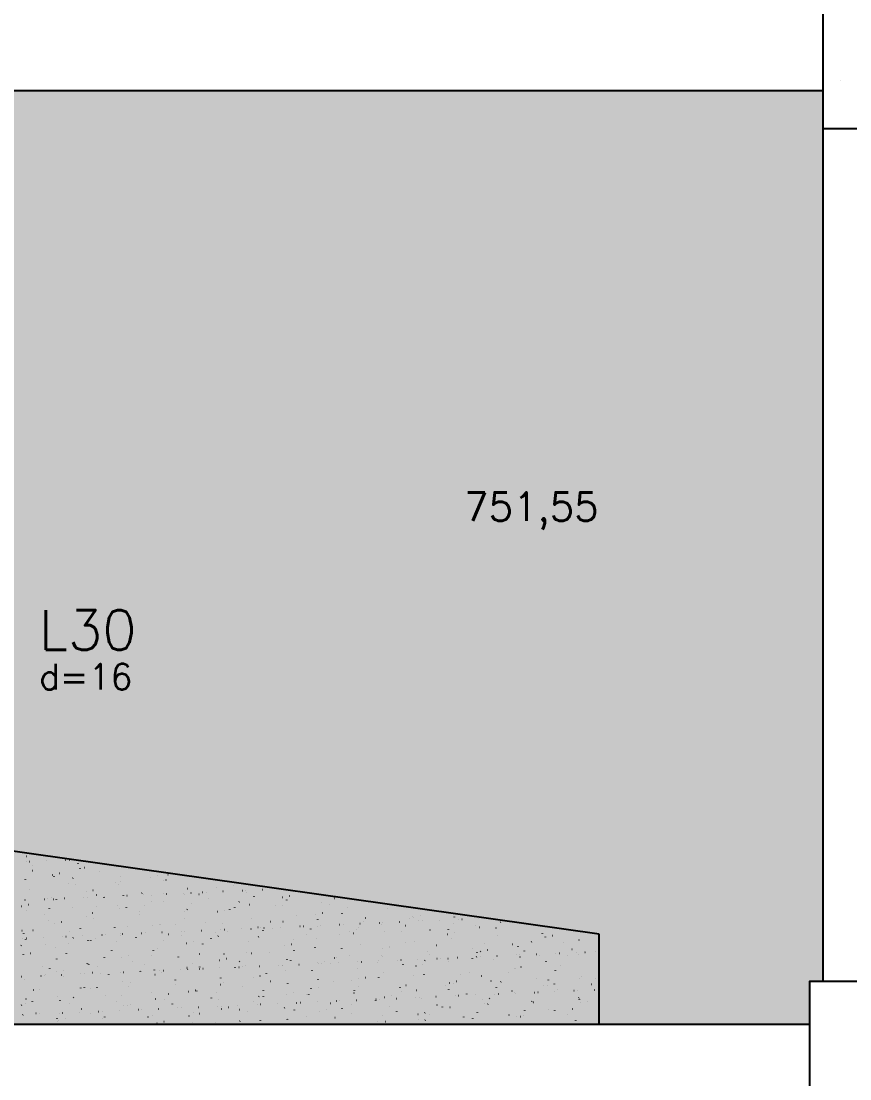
# Model space of a CAD drawing. Extents: x -40810 to 33675, y -2018 to 21213.
# Drawn here: x -3954 to -3519, y 9989 to 10546 of the extents above; entities that cross this region are included whole.
import ezdxf

# ---------------------------------------------------------------- set-up
doc = ezdxf.new("R2010")
doc.units = 0
doc.layers.get('0').update_dxf_attribs({"color": 1, "lineweight": 9})
for name, color, linetype in [('1', 5, 'Continuous'), ('10', 7, 'Continuous'), ('13', 7, 'Continuous'), ('130', 24, 'Continuous'), ('19', 5, 'Continuous'), ('20', 4, 'Continuous'), ('242', 3, 'Continuous'), ('3', 2, 'Continuous'), ('4', 2, 'Continuous')]:
    doc.layers.add(name, color=color, linetype=linetype)
doc.styles.get("Standard").update_dxf_attribs({"font": 'romans.shx', "width": 0.8})

# ---------------------------------------------------------------- blocks, each defined once
blk = doc.blocks.new('_H451C6E76CA-000')
for p, q in [((2924.088953, 1893.562077), (2924.162175, 1893.57831)), ((2924.009222, 1890.590595), (2924.084151, 1890.593866)), ((2925.882437, 1890.672381), (2925.957366, 1890.675652)), ((2927.635812, 1888.697413), (2927.645601, 1888.771772)), ((2934.724014, 1891.058413), (2934.798943, 1891.061684)), ((2944.839377, 1891.500059), (2944.914306, 1891.50333)), ((2946.712593, 1891.581845), (2946.787521, 1891.585117)), ((2951.474228, 1889.689362), (2951.484018, 1889.76372)), ((2952.437523, 1886.898736), (2952.48318, 1886.958237)), ((2954.832052, 1887.487101), (2954.905275, 1887.503334)), ((2927.470484, 1885.986746), (2927.516141, 1886.046248)), ((2937.990946, 1883.753517), (2938.064169, 1883.76975)), ((2938.722915, 1882.872927), (2938.732705, 1882.947285)), ((2941.652056, 1884.565166), (2941.725279, 1884.581399)), ((2948.69364, 1882.019612), (2948.739297, 1882.079114)), ((2962.737542, 1885.203326), (2962.747332, 1885.277684)), ((2973.660679, 1882.931602), (2973.706336, 1882.991103)), ((2989.602373, 1882.304937), (2989.675596, 1882.32117)), ((2993.263483, 1883.116586), (2993.336706, 1883.132819)), ((2998.627718, 1883.843591), (2998.673375, 1883.903092)), ((2923.726601, 1881.107623), (2923.772258, 1881.167125)), ((2925.971603, 1876.056491), (2925.981392, 1876.13085)), ((2946.296642, 1878.895784), (2946.342299, 1878.955285)), ((2949.986229, 1878.386891), (2949.996019, 1878.461249)), ((2971.263681, 1879.807773), (2971.309338, 1879.867274)), ((2972.395156, 1878.490189), (2972.468378, 1878.506422)), ((2973.898067, 1879.936527), (2973.907856, 1880.010885)), ((2996.23072, 1880.719762), (2996.276377, 1880.779264)), ((2997.736483, 1880.928475), (2997.746272, 1881.002834)), ((3008.999797, 1876.442439), (3009.009586, 1876.516798)), ((3024.006583, 1877.041609), (3024.079805, 1877.057842)), ((3032.911634, 1877.992076), (3032.921424, 1878.066434)), ((3048.41713, 1875.918226), (3048.492059, 1875.921498)), ((2923.436198, 1870.461441), (2923.511127, 1870.464713)), ((2933.551561, 1870.903087), (2933.62649, 1870.906359)), ((2935.424777, 1870.984874), (2935.499705, 1870.988145)), ((2937.234917, 1871.570455), (2937.244706, 1871.644814)), ((2938.346833, 1870.941858), (2938.420055, 1870.958091)), ((2940.041618, 1870.744078), (2940.087275, 1870.80358)), ((2944.266353, 1871.370905), (2944.341282, 1871.374177)), ((2954.381717, 1871.812552), (2954.456645, 1871.815823)), ((2955.55405, 1874.756606), (2955.627272, 1874.772839)), ((2956.254932, 1871.894338), (2956.329861, 1871.897609)), ((2959.21516, 1875.568254), (2959.288382, 1875.584487)), ((2961.146754, 1873.120092), (2961.156544, 1873.19445)), ((2965.008657, 1871.656067), (2965.054314, 1871.715569)), ((2965.096509, 1872.28037), (2965.171437, 1872.283641)), ((2975.211872, 1872.722016), (2975.286801, 1872.725287)), ((2977.085087, 1872.803802), (2977.160016, 1872.807074)), ((2984.98517, 1874.11204), (2984.99496, 1874.186399)), ((2985.926664, 1873.189834), (2986.001593, 1873.193105)), ((2989.975696, 1872.568056), (2990.021353, 1872.627558)), ((2996.042027, 1873.63148), (2996.116956, 1873.634752)), ((2997.915243, 1873.713266), (2997.990171, 1873.716538)), ((3006.75682, 1874.099298), (3006.831748, 1874.102569)), ((3007.165477, 1873.308026), (3007.238699, 1873.324259)), ((3010.826587, 1874.119675), (3010.899809, 1874.135908)), ((3014.942735, 1873.480046), (3014.988392, 1873.539547)), ((3016.872183, 1874.540944), (3016.947111, 1874.544216)), ((3018.745398, 1874.622731), (3018.820327, 1874.626002)), ((3020.160322, 1871.17564), (3020.170111, 1871.249999)), ((3027.586975, 1875.008762), (3027.661904, 1875.012034)), ((3037.702338, 1875.450409), (3037.777267, 1875.45368)), ((3039.575554, 1875.532195), (3039.650482, 1875.535466)), ((3039.909774, 1874.392035), (3039.955431, 1874.451536)), ((3043.998738, 1872.167589), (3044.008527, 1872.241947)), ((3058.776904, 1871.859446), (3058.850126, 1871.875679)), ((3061.13293, 1870.424901), (3061.178588, 1870.484402)), ((3062.438014, 1872.671095), (3062.511236, 1872.687328)), ((3068.013364, 1874.497988), (3068.023154, 1874.572346)), ((3086.09997, 1871.33689), (3086.145627, 1871.396391)), ((2921.505727, 1867.208274), (2921.578949, 1867.224507)), ((2924.483604, 1864.75402), (2924.493394, 1864.828378)), ((2925.166837, 1868.019923), (2925.240059, 1868.036156)), ((2936.297735, 1865.864955), (2936.343392, 1865.924457)), ((2948.395442, 1866.303656), (2948.405231, 1866.378015)), ((2961.264774, 1866.776944), (2961.310431, 1866.836446)), ((2972.233858, 1867.295605), (2972.243647, 1867.369963)), ((2973.117154, 1865.759695), (2973.190376, 1865.775928)), ((2976.778264, 1866.571343), (2976.851486, 1866.587576)), ((2983.834815, 1864.565105), (2983.880472, 1864.624606)), ((2986.231813, 1867.688933), (2986.27747, 1867.748435)), ((2989.95826, 1869.493278), (2990.031482, 1869.509511)), ((2996.248484, 1869.626004), (2996.258274, 1869.700362)), ((3008.801854, 1865.477094), (3008.847511, 1865.536595)), ((3011.198852, 1868.600923), (3011.24451, 1868.660424)), ((3028.389691, 1865.122763), (3028.462913, 1865.138996)), ((3031.247425, 1865.351154), (3031.257215, 1865.425512)), ((3033.768893, 1866.389083), (3033.81455, 1866.448584)), ((3036.165891, 1869.512912), (3036.211549, 1869.572413)), ((3041.569687, 1868.044698), (3041.642909, 1868.060931)), ((3055.262052, 1867.681553), (3055.271841, 1867.755911)), ((3058.735932, 1867.301072), (3058.781589, 1867.360574)), ((3079.173889, 1869.231189), (3079.183678, 1869.305547)), ((3083.702971, 1868.213061), (3083.748629, 1868.272563)), ((3093.181114, 1866.596118), (3093.254336, 1866.612351)), ((3114.275619, 1865.737101), (3114.285409, 1865.81146)), ((2933.900737, 1862.741126), (2933.946394, 1862.800628)), ((2935.644129, 1859.487221), (2935.653918, 1859.561579)), ((2942.729941, 1859.023012), (2942.803163, 1859.039245)), ((2955.909937, 1861.944946), (2955.983159, 1861.961179)), ((2958.867776, 1863.653115), (2958.913433, 1863.712617)), ((2959.482545, 1860.47917), (2959.492335, 1860.553528)), ((2983.497172, 1862.809569), (2983.506961, 1862.883927)), ((3007.409009, 1864.359205), (3007.418798, 1864.433563)), ((3007.521364, 1860.496367), (3007.594586, 1860.5126)), ((3024.728581, 1864.311115), (3024.801803, 1864.327348)), ((3042.510739, 1860.865117), (3042.520529, 1860.939476)), ((3052.480909, 1859.149366), (3052.526566, 1859.208868)), ((3059.132791, 1859.047787), (3059.206013, 1859.06402)), ((3066.422576, 1862.414754), (3066.432366, 1862.489112)), ((3076.340008, 1862.862535), (3076.41323, 1862.878768)), ((3077.447948, 1860.061356), (3077.493605, 1860.120857)), ((3080.001118, 1863.674184), (3080.07434, 1863.690417)), ((3090.260993, 1863.406702), (3090.270782, 1863.481061)), ((3101.524307, 1858.920666), (3101.534096, 1858.995025)), ((3102.414987, 1860.973345), (3102.460644, 1861.032846)), ((3120.449936, 1858.959112), (3120.524864, 1858.962383)), ((3125.436144, 1860.470302), (3125.445933, 1860.544661)), ((3127.382026, 1861.885334), (3127.427683, 1861.944835)), ((3127.951435, 1861.413955), (3128.024657, 1861.430188)), ((3130.565299, 1859.400758), (3130.640228, 1859.40403)), ((3131.612545, 1862.225604), (3131.685767, 1862.241837)), ((3132.438515, 1859.482545), (3132.513443, 1859.485816)), ((3141.280091, 1859.868576), (3141.35502, 1859.871848)), ((3149.27456, 1861.462251), (3149.284349, 1861.536609)), ((3151.395455, 1860.310223), (3151.470383, 1860.313494)), ((3153.26867, 1860.392009), (3153.343599, 1860.39528)), ((3162.110247, 1860.77804), (3162.185175, 1860.781312)), ((2921.861613, 1854.396615), (2921.934836, 1854.412848)), ((2927.645714, 1854.589421), (2927.691371, 1854.648922)), ((2939.068831, 1858.211363), (2939.142053, 1858.227596)), ((2946.731233, 1853.662734), (2946.741022, 1853.737093)), ((2952.612753, 1855.50141), (2952.65841, 1855.560911)), ((2970.745859, 1855.993133), (2970.755649, 1856.067492)), ((2977.579792, 1856.413399), (2977.625449, 1856.472901)), ((2990.680257, 1856.762783), (2990.75348, 1856.779016)), ((2994.341367, 1857.574432), (2994.41459, 1857.590665)), ((2994.657696, 1857.54277), (2994.667486, 1857.617128)), ((2995.469003, 1853.502327), (2995.543932, 1853.505598)), ((3002.546831, 1857.325388), (3002.592488, 1857.38489)), ((3005.584367, 1853.943973), (3005.659295, 1853.947244)), ((3007.457582, 1854.025759), (3007.532511, 1854.029031)), ((3016.299159, 1854.411791), (3016.374087, 1854.415062)), ((3018.496113, 1858.534718), (3018.505902, 1858.609077)), ((3023.769987, 1853.358254), (3023.815644, 1853.417756)), ((3026.414522, 1854.853437), (3026.489451, 1854.856709)), ((3027.51387, 1858.237377), (3027.559527, 1858.296879)), ((3028.287737, 1854.935224), (3028.362666, 1854.938495)), ((3029.759427, 1854.048682), (3029.769216, 1854.123041)), ((3037.129314, 1855.321255), (3037.204243, 1855.324527)), ((3042.291684, 1855.314203), (3042.364907, 1855.330436)), ((3045.952794, 1856.125852), (3046.026017, 1856.142085)), ((3047.244677, 1855.762901), (3047.319606, 1855.766173)), ((3048.737026, 1854.270243), (3048.782683, 1854.329745)), ((3049.117893, 1855.844688), (3049.192821, 1855.847959)), ((3053.671264, 1855.598318), (3053.681053, 1855.672677)), ((3057.95947, 1856.230719), (3058.034398, 1856.233991)), ((3068.074833, 1856.672366), (3068.149761, 1856.675637)), ((3069.948048, 1856.754152), (3070.022977, 1856.757423)), ((3073.704065, 1855.182233), (3073.749722, 1855.241734)), ((3077.50968, 1856.590267), (3077.519469, 1856.664625)), ((3078.789625, 1857.140184), (3078.864554, 1857.143455)), ((3088.904988, 1857.58183), (3088.979917, 1857.585101)), ((3090.778204, 1857.663616), (3090.853132, 1857.666888)), ((3093.903111, 1853.865624), (3093.976334, 1853.881857)), ((3097.564221, 1854.677272), (3097.637444, 1854.693505)), ((3098.671104, 1856.094222), (3098.716761, 1856.153723)), ((3099.61978, 1858.049648), (3099.694709, 1858.052919)), ((3109.735144, 1858.491294), (3109.810072, 1858.494566)), ((3110.744217, 1857.599207), (3110.81744, 1857.61544)), ((3111.608359, 1858.57308), (3111.683288, 1858.576352)), ((3112.684831, 1853.653867), (3112.694621, 1853.728226)), ((3121.241145, 1853.882382), (3121.286802, 1853.941884)), ((3123.638143, 1857.006211), (3123.6838, 1857.065712)), ((3136.523247, 1854.645816), (3136.533037, 1854.720174)), ((3146.208184, 1854.794371), (3146.253841, 1854.853873)), ((3148.605182, 1857.9182), (3148.650839, 1857.977702)), ((3160.537874, 1856.976215), (3160.547663, 1857.050573)), ((3162.355644, 1856.150627), (3162.428867, 1856.16686)), ((3171.175223, 1855.70636), (3171.22088, 1855.765862)), ((3173.572221, 1858.830189), (3173.617878, 1858.889691)), ((2922.263745, 1850.306116), (2922.338674, 1850.309387)), ((2922.892816, 1852.670786), (2922.902606, 1852.745144)), ((2923.901831, 1849.710298), (2923.947488, 1849.769799)), ((2924.13696, 1850.387902), (2924.211889, 1850.391174)), ((2932.978537, 1850.773934), (2933.053466, 1850.777205)), ((2943.0939, 1851.21558), (2943.168829, 1851.218852)), ((2944.967116, 1851.297367), (2945.042044, 1851.300638)), ((2948.86887, 1850.622287), (2948.914527, 1850.681788)), ((2953.808693, 1851.683398), (2953.883621, 1851.68667)), ((2956.631934, 1849.214452), (2956.705156, 1849.230685)), ((2957.994547, 1849.176698), (2958.004336, 1849.251057)), ((2960.293044, 1850.0261), (2960.366266, 1850.042333)), ((2963.924056, 1852.125044), (2963.998984, 1852.128316)), ((2965.797271, 1852.206831), (2965.8722, 1852.210102)), ((2971.438911, 1848.410447), (2971.484568, 1848.469949)), ((2973.47304, 1852.948035), (2973.546263, 1852.964268)), ((2973.835909, 1851.534276), (2973.881566, 1851.593778)), ((2974.638848, 1852.592862), (2974.713777, 1852.596134)), ((2981.906384, 1850.726335), (2981.916173, 1850.800693)), ((2984.754211, 1853.034509), (2984.82914, 1853.03778)), ((2986.627427, 1853.116295), (2986.702355, 1853.119567)), ((2996.40595, 1849.322436), (2996.451607, 1849.381938)), ((2998.802948, 1852.446265), (2998.848605, 1852.505767)), ((3005.7448, 1851.718283), (3005.754589, 1851.792641)), ((3011.904471, 1848.57752), (3011.977693, 1848.593753)), ((3021.372989, 1850.234426), (3021.418646, 1850.293927)), ((3025.084467, 1851.499455), (3025.157689, 1851.515688)), ((3040.919951, 1848.781883), (3040.929741, 1848.856242)), ((3046.340028, 1851.146415), (3046.385685, 1851.205916)), ((3064.758367, 1849.773832), (3064.768157, 1849.84819)), ((3071.307067, 1852.058404), (3071.352724, 1852.117905)), ((3076.695894, 1850.050875), (3076.769116, 1850.067108)), ((3088.772994, 1852.104231), (3088.782783, 1852.178589)), ((3096.274106, 1852.970393), (3096.319763, 1853.029894)), ((3123.771935, 1847.82938), (3123.781724, 1847.903739)), ((3128.307321, 1848.602296), (3128.380543, 1848.618529)), ((3145.514538, 1852.417044), (3145.587761, 1852.433277)), ((3147.786561, 1850.15978), (3147.796351, 1850.234138)), ((3149.175648, 1853.228692), (3149.248871, 1853.244925)), ((3171.698399, 1851.709416), (3171.708188, 1851.783774)), ((3189.887238, 1848.466644), (3189.932895, 1848.526145)), ((3195.536815, 1852.701364), (3195.546604, 1852.775723)), ((3197.125965, 1850.968464), (3197.199187, 1850.984697)), ((3200.787075, 1851.780113), (3200.860297, 1851.796346)), ((3206.800129, 1848.215328), (3206.809918, 1848.289687)), ((3214.854277, 1849.378633), (3214.899934, 1849.438135)), ((2921.504833, 1846.586469), (2921.55049, 1846.64597)), ((2926.244721, 1842.477769), (2926.317943, 1842.494002)), ((2933.97992, 1846.846299), (2933.989709, 1846.920657)), ((2939.424717, 1845.399704), (2939.497939, 1845.415936)), ((2945.243234, 1842.360263), (2945.253023, 1842.434621)), ((2946.471872, 1847.498458), (2946.517529, 1847.55796)), ((2969.155071, 1843.909899), (2969.164861, 1843.984258)), ((2991.036144, 1843.951124), (2991.109366, 1843.967357)), ((2992.993487, 1844.901848), (2993.003277, 1844.976206)), ((3008.243361, 1847.765872), (3008.316583, 1847.782105)), ((3017.008114, 1847.232247), (3017.017903, 1847.306605)), ((3040.085004, 1842.994709), (3040.130661, 1843.054211)), ((3042.647571, 1842.502544), (3042.720793, 1842.518777)), ((3052.007055, 1842.957397), (3052.016844, 1843.031755)), ((3059.854788, 1846.317292), (3059.92801, 1846.333525)), ((3063.515898, 1847.128941), (3063.58912, 1847.145174)), ((3065.052043, 1843.906698), (3065.0977, 1843.9662)), ((3076.021681, 1845.287796), (3076.031471, 1845.362154)), ((3090.019082, 1844.818687), (3090.064739, 1844.878189)), ((3099.933519, 1846.837432), (3099.943308, 1846.91179)), ((3111.466215, 1844.868712), (3111.539437, 1844.884945)), ((3114.986121, 1845.730677), (3115.031778, 1845.790178)), ((3115.127325, 1845.680361), (3115.200547, 1845.696594)), ((3135.035249, 1843.343344), (3135.045038, 1843.417703)), ((3139.95316, 1846.642666), (3139.998817, 1846.702167)), ((3158.947086, 1844.892981), (3158.956876, 1844.967339)), ((3161.176316, 1842.675532), (3161.221974, 1842.735033)), ((3163.077642, 1843.420133), (3163.150864, 1843.436365)), ((3164.920199, 1847.554655), (3164.965856, 1847.614156)), ((3166.738752, 1844.231781), (3166.811974, 1844.248014)), ((3179.918748, 1847.153716), (3179.99197, 1847.169949)), ((3182.785502, 1845.884929), (3182.795292, 1845.959288)), ((3186.143356, 1843.587521), (3186.189013, 1843.647022)), ((3202.598105, 1842.441644), (3202.673033, 1842.444915)), ((3204.47132, 1842.52343), (3204.546249, 1842.526702)), ((3211.110395, 1844.49951), (3211.156052, 1844.559012)), ((3213.312897, 1842.909462), (3213.387825, 1842.912733)), ((3217.960653, 1842.948529), (3217.970443, 1843.022888)), ((3218.350179, 1842.783201), (3218.423401, 1842.799434)), ((3223.42826, 1843.351108), (3223.503189, 1843.35438)), ((3225.301475, 1843.432894), (3225.376404, 1843.436166)), ((2922.583611, 1841.66612), (2922.656833, 1841.682353)), ((2940.216848, 1839.346753), (2940.262505, 1839.406254)), ((2956.403759, 1837.093464), (2956.413548, 1837.167822)), ((2965.183887, 1840.258742), (2965.229544, 1840.318243)), ((2974.195038, 1840.21754), (2974.26826, 1840.233773)), ((2977.856148, 1841.029189), (2977.92937, 1841.045422)), ((2980.242175, 1838.085413), (2980.251964, 1838.159771)), ((2990.150926, 1841.170731), (2990.196583, 1841.230232)), ((3004.256801, 1840.415812), (3004.266591, 1840.49017)), ((3011.374082, 1837.203597), (3011.419739, 1837.263098)), ((3015.117965, 1842.08272), (3015.163622, 1842.142221)), ((3025.806465, 1838.768961), (3025.879687, 1838.785194)), ((3028.168639, 1841.965448), (3028.178428, 1842.039806)), ((3029.467575, 1839.580609), (3029.540797, 1839.596842)), ((3036.341121, 1838.115586), (3036.386778, 1838.175088)), ((3061.30816, 1839.027575), (3061.353817, 1839.087077)), ((3063.270369, 1838.47136), (3063.280158, 1838.545719)), ((3077.417892, 1837.320381), (3077.491114, 1837.336614)), ((3077.617172, 1836.984858), (3077.692101, 1836.98813)), ((3079.490387, 1837.066645), (3079.565316, 1837.069916)), ((3081.079002, 1838.132029), (3081.152224, 1838.148262)), ((3083.878201, 1836.815736), (3083.923858, 1836.875237)), ((3086.275199, 1839.939564), (3086.320856, 1839.999066)), ((3087.182206, 1840.020997), (3087.191996, 1840.095355)), ((3088.331964, 1837.452676), (3088.406893, 1837.455948)), ((3094.258998, 1841.053964), (3094.33222, 1841.070197)), ((3098.447327, 1837.894323), (3098.522256, 1837.897594)), ((3100.320543, 1837.976109), (3100.395471, 1837.97938)), ((3108.84524, 1837.727725), (3108.890897, 1837.787226)), ((3109.16212, 1838.362141), (3109.237048, 1838.365412)), ((3111.020622, 1841.012945), (3111.030412, 1841.087304)), ((3111.242238, 1840.851554), (3111.287896, 1840.911055)), ((3119.277483, 1838.803787), (3119.352412, 1838.807058)), ((3121.150698, 1838.885573), (3121.225627, 1838.888845)), ((3129.992275, 1839.271605), (3130.067204, 1839.274876)), ((3132.690429, 1836.68345), (3132.763651, 1836.699682)), ((3133.812279, 1838.639714), (3133.857936, 1838.699215)), ((3136.209277, 1841.763543), (3136.254935, 1841.823044)), ((3140.107638, 1839.713251), (3140.182567, 1839.716523)), ((3141.980854, 1839.795037), (3142.055782, 1839.798309)), ((3145.870425, 1839.605384), (3145.943647, 1839.621617)), ((3146.195773, 1838.076545), (3146.205563, 1838.150904)), ((3150.82243, 1840.181069), (3150.897359, 1840.184341)), ((3158.779318, 1839.551703), (3158.824975, 1839.611205)), ((3160.937794, 1840.622715), (3161.012722, 1840.625987)), ((3162.811009, 1840.704502), (3162.885938, 1840.707773)), ((3170.03419, 1839.068494), (3170.043979, 1839.142852)), ((3171.652586, 1841.090533), (3171.727515, 1841.093805)), ((3181.767949, 1841.53218), (3181.842878, 1841.535451)), ((3183.641165, 1841.613966), (3183.716093, 1841.617237)), ((3183.746357, 1840.463692), (3183.792015, 1840.523194)), ((3192.482741, 1841.999998), (3192.55767, 1842.003269)), ((3194.048816, 1841.398893), (3194.058606, 1841.473251)), ((3197.481852, 1838.156805), (3197.555074, 1838.173037)), ((3208.713396, 1841.375681), (3208.759054, 1841.435183)), ((3214.689069, 1841.971553), (3214.762291, 1841.987786)), ((2932.491921, 1835.543828), (2932.501711, 1835.618186)), ((2934.075967, 1831.343801), (2934.121624, 1831.403302)), ((2936.472965, 1834.467629), (2936.518622, 1834.527131)), ((2940.146715, 1832.669209), (2940.219937, 1832.685442)), ((2943.807825, 1833.480857), (2943.881047, 1833.49709)), ((2952.63624, 1831.528073), (2952.711168, 1831.531345)), ((2954.509455, 1831.609859), (2954.584384, 1831.613131)), ((2956.987821, 1836.402792), (2957.061043, 1836.419025)), ((2959.043006, 1832.25579), (2959.088663, 1832.315291)), ((2961.440004, 1835.379619), (2961.485661, 1835.43912)), ((2963.351032, 1831.995891), (2963.42596, 1831.999162)), ((2967.490862, 1831.268977), (2967.500652, 1831.343336)), ((2973.466395, 1832.437537), (2973.541324, 1832.440809)), ((2975.33961, 1832.519324), (2975.414539, 1832.522595)), ((2984.010045, 1833.167779), (2984.055702, 1833.22728)), ((2984.181187, 1832.905355), (2984.256116, 1832.908627)), ((2986.407043, 1836.291608), (2986.4527, 1836.351109)), ((2991.505489, 1833.599376), (2991.515278, 1833.673735)), ((2991.758142, 1831.220629), (2991.831364, 1831.236862)), ((2994.29655, 1833.347002), (2994.371479, 1833.350273)), ((2995.419252, 1832.032278), (2995.492474, 1832.048511)), ((2996.169766, 1833.428788), (2996.244694, 1833.432059)), ((3005.011343, 1833.814819), (3005.086271, 1833.818091)), ((3008.599248, 1834.954212), (3008.67247, 1834.970445)), ((3008.977084, 1834.079768), (3009.022741, 1834.13927)), ((3015.126706, 1834.256466), (3015.201634, 1834.259737)), ((3015.417326, 1835.149013), (3015.427115, 1835.223371)), ((3016.999921, 1834.338252), (3017.07485, 1834.341524)), ((3025.841498, 1834.724284), (3025.916427, 1834.727555)), ((3033.944123, 1834.991757), (3033.98978, 1835.051259)), ((3035.956861, 1835.16593), (3036.03179, 1835.169201)), ((3037.830077, 1835.247716), (3037.905005, 1835.250988)), ((3039.255742, 1836.140961), (3039.265532, 1836.21532)), ((3046.671653, 1835.633748), (3046.746582, 1835.637019)), ((3050.519056, 1831.654925), (3050.528846, 1831.729283)), ((3056.787017, 1836.075394), (3056.861945, 1836.078666)), ((3058.660232, 1836.157181), (3058.735161, 1836.160452)), ((3058.911162, 1835.903746), (3058.956819, 1835.963248)), ((3060.210675, 1833.505633), (3060.283897, 1833.521866)), ((3067.501809, 1836.543212), (3067.576737, 1836.546484)), ((3074.430893, 1833.204561), (3074.440683, 1833.27892)), ((3098.26931, 1834.19651), (3098.279099, 1834.270868)), ((3111.822102, 1832.057053), (3111.895324, 1832.073286)), ((3122.283936, 1836.526909), (3122.293726, 1836.601267)), ((3129.029319, 1835.871801), (3129.102541, 1835.888034)), ((3133.444461, 1831.26011), (3133.45425, 1831.334468)), ((3152.524295, 1831.399997), (3152.569952, 1831.459499)), ((3157.282877, 1832.252059), (3157.292667, 1832.326417)), ((3177.491334, 1832.311987), (3177.536991, 1832.371488)), ((3180.640746, 1834.423221), (3180.713968, 1834.439454)), ((3181.297504, 1834.582458), (3181.307293, 1834.656816)), ((3184.301856, 1835.23487), (3184.375078, 1835.251103)), ((3202.458373, 1833.223976), (3202.50403, 1833.283477)), ((3205.209341, 1836.132094), (3205.21913, 1836.206452)), ((2921.690721, 1830.176963), (2921.765649, 1830.180234)), ((2922.939498, 1828.854461), (2923.01272, 1828.870694)), ((2931.806084, 1830.618609), (2931.881013, 1830.62188)), ((2933.6793, 1830.700395), (2933.754228, 1830.703667)), ((2942.520876, 1831.086427), (2942.595805, 1831.089698)), ((2943.652446, 1830.277029), (2943.662235, 1830.351387)), ((2974.550924, 1827.405881), (2974.624147, 1827.422114)), ((2978.754176, 1826.782941), (2978.763966, 1826.857299)), ((3002.666013, 1828.332577), (3002.675803, 1828.406936)), ((3002.72206, 1825.928063), (3002.767718, 1825.987564)), ((3026.162351, 1825.957301), (3026.235574, 1825.973534)), ((3026.50443, 1829.324526), (3026.514219, 1829.398884)), ((3027.689099, 1826.840052), (3027.734757, 1826.899553)), ((3043.369569, 1829.772049), (3043.442791, 1829.788282)), ((3047.030679, 1830.583698), (3047.103901, 1830.599931)), ((3052.656139, 1827.752041), (3052.701796, 1827.811542)), ((3061.679581, 1826.388126), (3061.68937, 1826.462484)), ((3077.623178, 1828.66403), (3077.668835, 1828.723532)), ((3085.517997, 1827.380075), (3085.527787, 1827.454433)), ((3094.980996, 1828.323469), (3095.054218, 1828.339702)), ((3098.642106, 1829.135118), (3098.715328, 1829.151351)), ((3102.590217, 1829.576019), (3102.635874, 1829.635521)), ((3109.532624, 1829.710474), (3109.542413, 1829.784832)), ((3123.813373, 1825.608885), (3123.85903, 1825.668387)), ((3127.557256, 1830.488008), (3127.602913, 1830.54751)), ((3146.592422, 1826.87489), (3146.665645, 1826.891123)), ((3148.780412, 1826.520874), (3148.826069, 1826.580376)), ((3150.253532, 1827.686538), (3150.326755, 1827.702771)), ((3163.433529, 1830.608473), (3163.506751, 1830.624706)), ((3168.546191, 1827.766023), (3168.555981, 1827.840381)), ((3173.747451, 1827.432864), (3173.793108, 1827.492365)), ((3192.458028, 1829.315659), (3192.467818, 1829.390017)), ((3198.71449, 1828.344853), (3198.760147, 1828.404354)), ((3201.864959, 1826.237958), (3201.938182, 1826.254191)), ((3215.044956, 1829.159893), (3215.118178, 1829.176126)), ((3216.296445, 1830.307607), (3216.306234, 1830.381966)), ((3221.284531, 1826.133013), (3221.330188, 1826.192515)), ((3223.681529, 1829.256842), (3223.727186, 1829.316343)), ((2927.820943, 1823.192095), (2927.8666, 1823.251597)), ((2930.901133, 1823.460593), (2930.910923, 1823.534952)), ((2952.787982, 1824.104084), (2952.833639, 1824.163586)), ((2954.73955, 1824.452542), (2954.749339, 1824.5269)), ((2957.709818, 1823.672297), (2957.783041, 1823.68853)), ((2961.370928, 1824.483946), (2961.444151, 1824.500179)), ((2966.002864, 1819.966506), (2966.012653, 1820.040864)), ((2974.011139, 1820.13695), (2974.056796, 1820.196452)), ((2977.755021, 1825.016073), (2977.800679, 1825.075575)), ((2989.914701, 1821.516142), (2989.92449, 1821.590501)), ((2998.978178, 1821.04894), (2999.023835, 1821.108441)), ((3009.321245, 1822.223718), (3009.394468, 1822.239951)), ((3012.982355, 1823.035366), (3013.055578, 1823.051599)), ((3013.753117, 1822.508091), (3013.762907, 1822.582449)), ((3023.945217, 1821.960929), (3023.990874, 1822.02043)), ((3037.767744, 1824.83849), (3037.777533, 1824.912848)), ((3048.912256, 1822.872918), (3048.957913, 1822.932419)), ((3060.932672, 1820.775138), (3061.005894, 1820.791371)), ((3064.593782, 1821.586786), (3064.667004, 1821.603019)), ((3071.482297, 1820.661078), (3071.527954, 1820.72058)), ((3072.766684, 1820.563639), (3072.776474, 1820.637998)), ((3073.879295, 1823.784907), (3073.924952, 1823.844408)), ((3077.773778, 1824.508721), (3077.847001, 1824.524954)), ((3096.449336, 1821.573067), (3096.494993, 1821.632569)), ((3096.781311, 1822.894039), (3096.791101, 1822.968397)), ((3098.846334, 1824.696896), (3098.891991, 1824.756398)), ((3116.205209, 1820.138207), (3116.278431, 1820.15444)), ((3120.693148, 1824.443675), (3120.702938, 1824.518033)), ((3121.416375, 1822.485056), (3121.462032, 1822.544558)), ((3129.385205, 1823.060141), (3129.458428, 1823.076374)), ((3144.531565, 1825.435623), (3144.541354, 1825.509982)), ((3146.383414, 1823.397046), (3146.429071, 1823.456547)), ((3149.649977, 1820.025744), (3149.724906, 1820.029015)), ((3151.523193, 1820.10753), (3151.598122, 1820.110802)), ((3155.794879, 1820.949587), (3155.804668, 1821.023946)), ((3160.36477, 1820.493562), (3160.439698, 1820.496833)), ((3170.480133, 1820.935208), (3170.555062, 1820.93848)), ((3171.350453, 1824.309035), (3171.39611, 1824.368536)), ((3172.353348, 1821.016995), (3172.428277, 1821.020266)), ((3179.706716, 1822.499224), (3179.716505, 1822.573582)), ((3180.996632, 1821.611562), (3181.069854, 1821.627795)), ((3181.194925, 1821.403026), (3181.269854, 1821.406298)), ((3191.310288, 1821.844672), (3191.385217, 1821.847944)), ((3193.183504, 1821.926459), (3193.258432, 1821.92973)), ((3196.317492, 1825.221024), (3196.363149, 1825.280525)), ((3198.203849, 1825.42631), (3198.277072, 1825.442543)), ((3202.025081, 1822.31249), (3202.100009, 1822.315762)), ((3203.545132, 1823.491172), (3203.554921, 1823.56553)), ((3212.140444, 1822.754137), (3212.215372, 1822.757408)), ((3214.013659, 1822.835923), (3214.088588, 1822.839194)), ((3222.855236, 1823.221955), (3222.930165, 1823.225226)), ((2921.680062, 1815.189143), (2921.72572, 1815.248645)), ((2923.661495, 1816.123966), (2923.734717, 1816.140199)), ((2924.077061, 1818.312972), (2924.122718, 1818.372474)), ((2927.322605, 1816.935615), (2927.395827, 1816.951847)), ((2940.502601, 1819.857549), (2940.575823, 1819.873782)), ((2941.988237, 1817.636107), (2941.998027, 1817.710465)), ((2946.647101, 1816.101132), (2946.692759, 1816.160634)), ((2949.0441, 1819.224961), (2949.089757, 1819.284463)), ((2971.614141, 1817.013122), (2971.659798, 1817.072623)), ((2975.272922, 1814.675386), (2975.346144, 1814.691619)), ((2977.163388, 1814.699707), (2977.173178, 1814.774065)), ((2978.934032, 1815.487035), (2979.007254, 1815.503268)), ((2992.114028, 1818.408969), (2992.18725, 1818.425202)), ((2996.58118, 1817.925111), (2996.626837, 1817.984612)), ((3001.001804, 1815.691655), (3001.011594, 1815.766014)), ((3021.548219, 1818.8371), (3021.593876, 1818.896601)), ((3024.669045, 1814.568959), (3024.743974, 1814.57223)), ((3025.016431, 1818.022055), (3025.026221, 1818.096413)), ((3026.54226, 1814.650745), (3026.617189, 1814.654016)), ((3035.383837, 1815.036777), (3035.458766, 1815.040048)), ((3043.725455, 1816.96039), (3043.798677, 1816.976623)), ((3045.4992, 1815.478423), (3045.574129, 1815.481694)), ((3046.515258, 1819.749089), (3046.560915, 1819.808591)), ((3047.372416, 1815.560209), (3047.447344, 1815.563481)), ((3048.928268, 1819.571691), (3048.938058, 1819.646049)), ((3056.213993, 1815.946241), (3056.288921, 1815.949512)), ((3066.329356, 1816.387887), (3066.404284, 1816.391159)), ((3068.202571, 1816.469673), (3068.2775, 1816.472945)), ((3077.044148, 1816.855705), (3077.119077, 1816.858976)), ((3084.029998, 1816.077603), (3084.039788, 1816.151962)), ((3087.159511, 1817.297351), (3087.23444, 1817.300623)), ((3089.032727, 1817.379138), (3089.107655, 1817.382409)), ((3095.336882, 1815.51181), (3095.410104, 1815.528043)), ((3097.874303, 1817.765169), (3097.949232, 1817.768441)), ((3107.941836, 1817.62724), (3107.951625, 1817.701598)), ((3107.989667, 1818.206816), (3108.064595, 1818.210087)), ((3109.862882, 1818.288602), (3109.937811, 1818.291873)), ((3112.544099, 1819.326558), (3112.617321, 1819.342791)), ((3118.704459, 1818.674633), (3118.779387, 1818.677905)), ((3128.819822, 1819.11628), (3128.894751, 1819.119551)), ((3130.693037, 1819.198066), (3130.767966, 1819.201338)), ((3131.780252, 1818.619188), (3131.790041, 1818.693546)), ((3139.534614, 1819.584098), (3139.609543, 1819.587369)), ((3140.12839, 1815.24534), (3140.174047, 1815.304842)), ((3164.155526, 1817.877978), (3164.228748, 1817.894211)), ((3165.095429, 1816.157329), (3165.141086, 1816.216831)), ((3166.955403, 1815.682788), (3166.965193, 1815.757147)), ((3167.816636, 1818.689627), (3167.889858, 1818.70586)), ((3190.062468, 1817.069318), (3190.108125, 1817.12882)), ((3190.793819, 1816.674737), (3190.803609, 1816.749095)), ((3214.808446, 1819.005136), (3214.818235, 1819.079494)), ((3215.029507, 1817.981308), (3215.075164, 1818.040809)), ((3215.766953, 1816.429398), (3215.840175, 1816.445631)), ((3219.428063, 1817.241047), (3219.501285, 1817.25728)), ((2922.391483, 1810.103424), (2922.466412, 1810.106695)), ((2929.236924, 1810.819671), (2929.246714, 1810.89403)), ((2931.23306, 1810.489455), (2931.307989, 1810.492727)), ((2941.348423, 1810.931102), (2941.423352, 1810.934373)), ((2943.221639, 1811.012888), (2943.296567, 1811.01616)), ((2952.063215, 1811.39892), (2952.138144, 1811.402191)), ((2953.251551, 1813.150071), (2953.261341, 1813.224429)), ((2958.065705, 1810.860638), (2958.138927, 1810.876871)), ((2962.178579, 1811.840566), (2962.253507, 1811.843837)), ((2964.051794, 1811.922352), (2964.126723, 1811.925624)), ((2965.359117, 1808.861416), (2965.404774, 1808.920918)), ((2972.893371, 1812.308384), (2972.9683, 1812.311655)), ((2983.008734, 1812.75003), (2983.083663, 1812.753302)), ((2984.88195, 1812.831817), (2984.956878, 1812.835088)), ((2988.250492, 1808.87522), (2988.260281, 1808.949579)), ((2990.326156, 1809.773405), (2990.371813, 1809.832907)), ((2993.723526, 1813.217848), (2993.798455, 1813.22112)), ((3003.83889, 1813.659494), (3003.913818, 1813.662766)), ((3005.712105, 1813.741281), (3005.787034, 1813.744552)), ((3009.677132, 1809.412058), (3009.750354, 1809.428291)), ((3012.265118, 1811.205619), (3012.274908, 1811.279978)), ((3014.553682, 1814.127312), (3014.62861, 1814.130584)), ((3015.293195, 1810.685394), (3015.338852, 1810.744896)), ((3026.884349, 1813.226806), (3026.957571, 1813.243039)), ((3030.545459, 1814.038455), (3030.618681, 1814.054688)), ((3036.176956, 1812.755256), (3036.186745, 1812.829614)), ((3040.260234, 1811.597383), (3040.305891, 1811.656885)), ((3060.015372, 1813.747204), (3060.025161, 1813.821562)), ((3065.227273, 1812.509373), (3065.27293, 1812.568874)), ((3071.278686, 1809.261168), (3071.288475, 1809.335526)), ((3078.495776, 1811.778227), (3078.568998, 1811.79446)), ((3082.156886, 1812.589875), (3082.230108, 1812.606108)), ((3090.194312, 1813.421362), (3090.239969, 1813.480863)), ((3095.190523, 1810.810804), (3095.200313, 1810.885163)), ((3111.417468, 1809.454228), (3111.463125, 1809.513729)), ((3115.161351, 1814.333351), (3115.207008, 1814.392852)), ((3119.028939, 1811.802753), (3119.038729, 1811.877111)), ((3130.107203, 1810.329647), (3130.180425, 1810.34588)), ((3133.768313, 1811.141295), (3133.841535, 1811.157528)), ((3136.384507, 1810.366217), (3136.430164, 1810.425719)), ((3143.043566, 1814.133152), (3143.053355, 1814.20751)), ((3146.948309, 1814.06323), (3147.021531, 1814.079463)), ((3154.204091, 1808.866353), (3154.21388, 1808.940711)), ((3161.351546, 1811.278206), (3161.397203, 1811.337708)), ((3178.042507, 1809.858302), (3178.052296, 1809.93266)), ((3181.71863, 1808.881067), (3181.791852, 1808.8973)), ((3183.921587, 1809.066367), (3183.967244, 1809.125868)), ((3185.37974, 1809.692716), (3185.452962, 1809.708948)), ((3186.318585, 1812.190195), (3186.364242, 1812.249697)), ((3198.559736, 1812.61465), (3198.632958, 1812.630883)), ((3202.057133, 1812.188701), (3202.066923, 1812.263059)), ((3208.888626, 1809.978356), (3208.934283, 1810.037857)), ((3211.285624, 1813.102184), (3211.331282, 1813.161686)), ((2928.47075, 1805.000001), (2928.47075, 1805.000001)), ((2931.630081, 1805.000001), (2931.630081, 1805.000001)), ((2931.630081, 1805.000001), (2931.630081, 1805.000001)), ((2931.630081, 1805.000001), (2931.630081, 1805.000001)), ((2938.128904, 1805.000001), (2938.128904, 1805.000001)), ((2940.324662, 1805.000001), (2940.324662, 1805.000001)), ((2940.324662, 1805.000001), (2940.324662, 1805.000001)), ((2940.324662, 1805.000001), (2940.324662, 1805.000001)), ((2940.392078, 1807.949427), (2940.437735, 1808.008928)), ((2940.500238, 1806.333635), (2940.510028, 1806.407994)), ((2941.224599, 1807.127055), (2941.297821, 1807.143288)), ((2944.885709, 1807.938703), (2944.958931, 1807.954936)), ((2952.178574, 1805.000001), (2952.178574, 1805.000001)), ((2952.178574, 1805.000001), (2952.178574, 1805.000001)), ((2952.178574, 1805.000001), (2952.178574, 1805.000001)), ((2962.396149, 1805.000001), (2962.396149, 1805.000001)), ((2964.032486, 1805.000001), (2964.032486, 1805.000001)), ((2964.032486, 1805.000001), (2964.032486, 1805.000001)), ((2964.412076, 1807.883272), (2964.421865, 1807.95763)), ((2975.886398, 1805.000001), (2975.886398, 1805.000001)), ((2975.886398, 1805.000001), (2975.886398, 1805.000001)), ((2986.663394, 1805.000001), (2986.663394, 1805.000001)), ((2987.74031, 1805.000001), (2987.74031, 1805.000001)), ((2989.775629, 1805.000001), (2989.775629, 1805.000001)), ((2989.775629, 1805.000001), (2989.775629, 1805.000001)), ((2989.775629, 1805.000001), (2989.775629, 1805.000001)), ((2992.836026, 1805.678475), (2992.909248, 1805.694708)), ((2996.497136, 1806.490123), (2996.570358, 1806.506356)), ((2999.594221, 1805.000001), (2999.594221, 1805.000001)), ((3010.930639, 1805.000001), (3010.930639, 1805.000001)), ((3010.930639, 1805.000001), (3010.930639, 1805.000001)), ((3010.930639, 1805.000001), (3010.930639, 1805.000001)), ((3011.448133, 1805.000001), (3011.448133, 1805.000001)), ((3011.448133, 1805.000001), (3011.448133, 1805.000001)), ((3011.448133, 1805.000001), (3011.448133, 1805.000001)), ((3011.549312, 1805.806271), (3011.594969, 1805.865773)), ((3023.302045, 1805.000001), (3023.302045, 1805.000001)), ((3023.302045, 1805.000001), (3023.302045, 1805.000001)), ((3023.425643, 1805.93882), (3023.435433, 1806.013179)), ((3035.155957, 1805.000001), (3035.155957, 1805.000001)), ((3035.155957, 1805.000001), (3035.155957, 1805.000001)), ((3035.197884, 1805.000001), (3035.197884, 1805.000001)), ((3035.197884, 1805.000001), (3035.197884, 1805.000001)), ((3035.197884, 1805.000001), (3035.197884, 1805.000001)), ((3036.516351, 1806.71826), (3036.562008, 1806.777762)), ((3047.009869, 1805.000001), (3047.009869, 1805.000001)), ((3047.264059, 1806.930769), (3047.273849, 1807.005127)), ((3047.921177, 1805.000001), (3047.921177, 1805.000001)), ((3048.108563, 1805.041544), (3048.181785, 1805.057777)), ((3058.863781, 1805.000001), (3058.863781, 1805.000001)), ((3059.46513, 1805.000001), (3059.46513, 1805.000001)), ((3059.46513, 1805.000001), (3059.46513, 1805.000001)), ((3059.46513, 1805.000001), (3059.46513, 1805.000001)), ((3061.288559, 1807.963478), (3061.361781, 1807.979711)), ((3061.48339, 1807.63025), (3061.529047, 1807.689751)), ((3070.717693, 1805.000001), (3070.717693, 1805.000001)), ((3070.717693, 1805.000001), (3070.717693, 1805.000001)), ((3070.717693, 1805.000001), (3070.717693, 1805.000001)), ((3082.571605, 1805.000001), (3082.571605, 1805.000001)), ((3082.571605, 1805.000001), (3082.571605, 1805.000001)), ((3082.571605, 1805.000001), (3082.571605, 1805.000001)), ((3083.732375, 1805.000001), (3083.732375, 1805.000001)), ((3083.732375, 1805.000001), (3083.732375, 1805.000001)), ((3084.053431, 1805.41841), (3084.099088, 1805.477911)), ((3086.450429, 1808.542239), (3086.496086, 1808.60174)), ((3094.425516, 1805.000001), (3094.425516, 1805.000001)), ((3094.425516, 1805.000001), (3094.425516, 1805.000001)), ((3106.066725, 1805.000001), (3106.066725, 1805.000001)), ((3106.066725, 1805.000001), (3106.066725, 1805.000001)), ((3106.279428, 1805.000001), (3106.287416, 1805.060676)), ((3106.279428, 1805.000001), (3106.279428, 1805.000001)), ((3107.99962, 1805.000001), (3107.99962, 1805.000001)), ((3107.99962, 1805.000001), (3107.99962, 1805.000001)), ((3109.02047, 1806.330399), (3109.066127, 1806.389901)), ((3112.899986, 1806.514899), (3112.973208, 1806.531132)), ((3118.13334, 1805.000001), (3118.13334, 1805.000001)), ((3129.987252, 1805.000001), (3129.987252, 1805.000001)), ((3129.987252, 1805.000001), (3129.987252, 1805.000001)), ((3129.987252, 1805.000001), (3129.987252, 1805.000001)), ((3130.292253, 1807.316717), (3130.302043, 1807.391075)), ((3132.266865, 1805.000001), (3132.266865, 1805.000001)), ((3132.266865, 1805.000001), (3132.266865, 1805.000001)), ((3133.987509, 1807.242388), (3134.033166, 1807.30189)), ((3141.841164, 1805.000001), (3141.841164, 1805.000001)), ((3141.841164, 1805.000001), (3141.841164, 1805.000001)), ((3141.841164, 1805.000001), (3141.841164, 1805.000001)), ((3153.695076, 1805.000001), (3153.695076, 1805.000001)), ((3153.695076, 1805.000001), (3153.695076, 1805.000001)), ((3156.53411, 1805.000001), (3156.53411, 1805.000001)), ((3156.53411, 1805.000001), (3156.53411, 1805.000001)), ((3158.954548, 1808.154377), (3159.000205, 1808.213879)), ((3164.212273, 1805.000001), (3164.212273, 1805.000001)), ((3164.212273, 1805.000001), (3164.212273, 1805.000001)), ((3164.511413, 1805.066319), (3164.584635, 1805.082552)), ((3165.548988, 1805.000001), (3165.548988, 1805.000001)), ((3165.548988, 1805.000001), (3165.548988, 1805.000001)), ((3177.402899, 1805.000001), (3177.402899, 1805.000001)), ((3180.801355, 1805.000001), (3180.801355, 1805.000001)), ((3180.801355, 1805.000001), (3180.801355, 1805.000001)), ((3189.256811, 1805.000001), (3189.256811, 1805.000001)), ((3189.256811, 1805.000001), (3189.256811, 1805.000001)), ((3189.256811, 1805.000001), (3189.256811, 1805.000001)), ((3189.305821, 1805.372265), (3189.31561, 1805.446624)), ((3201.110723, 1805.000001), (3201.110723, 1805.000001)), ((3201.110723, 1805.000001), (3201.110723, 1805.000001)), ((3201.110723, 1805.000001), (3201.110723, 1805.000001)), ((3205.068601, 1805.000001), (3205.068601, 1805.000001)), ((3205.068601, 1805.000001), (3205.068601, 1805.000001)), ((3212.964635, 1805.000001), (3212.964635, 1805.000001)), ((3212.964635, 1805.000001), (3212.964635, 1805.000001)), ((3213.217658, 1806.921902), (3213.227447, 1806.99626)), ((3222.357822, 1805.000001), (3222.357822, 1805.000001)), ((3222.357822, 1805.000001), (3222.357822, 1805.000001)), ((3222.357822, 1805.000001), (3222.357822, 1805.000001)), ((3224.818547, 1805.000001), (3224.818547, 1805.000001)), ((3224.818547, 1805.000001), (3224.818547, 1805.000001))]:
    blk.add_line(p, q)

msp = doc.modelspace()

# ---------------------------------------------------------------- linework, layer by layer
at = {"layer": '1'}
for points in [[(-4345.253, 10509.113), (-3532.753, 10509.113)], [(-3532.753, 10489.113), (-3532.753, 10326.683)], [(-3532.753, 10326.683), (-3532.753, 10231.613)], [(-3532.753, 10231.613), (-3532.753, 10040.113)], [(-3539.753, 10017.613), (-4224.753, 10017.613)]]:
    msp.add_lwpolyline(points, dxfattribs=at)
at = {"layer": '130'}
for points in [[(-4345.253, 10017.613), (-4345.253, 10509.113), (-3532.753, 10509.113)], [(-4345.253, 10017.613), (-3532.753, 10509.113), (-3539.753, 10040.113)], [(-3539.753, 10040.113), (-3532.753, 10509.113), (-3532.753, 10040.113)], [(-4345.253, 10017.613), (-3539.753, 10040.113), (-3539.753, 10017.613)]]:
    msp.add_solid(points, dxfattribs=at)
at = {"layer": '19', "linetype": 'Continuous'}
msp.add_line((-3650.249, 10065.026), (-4528.753, 10189.654), dxfattribs=at)
at = {"layer": '19'}
msp.add_line((-3650.249, 10017.613), (-3650.249, 10065.026), dxfattribs=at)
at = {"layer": '20'}
for points in [[(-3631.348, 10242.205), (-3613.019, 10223.875), (-3613.019, 10242.205)], [(-3631.348, 10242.205), (-3613.019, 10242.205), (-3631.348, 10242.205)]]:
    msp.add_solid(points, dxfattribs=at)
at = {"layer": '242'}
msp.add_line((-3523.253, 10514.113), (-3523.253, 10514.113), dxfattribs=at)
at = {"layer": '3'}
msp.add_lwpolyline([(-3539.753, 9830.113), (-3513.753, 9830.113), (-3513.753, 10040.113), (-3539.753, 10040.113), (-3539.753, 9830.113)], dxfattribs=at)
at = {"layer": '4'}
msp.add_lwpolyline([(-3532.753, 10489.113), (-3513.753, 10489.113), (-3513.753, 10559.113), (-3532.753, 10559.113), (-3532.753, 10489.113)], dxfattribs=at)

# ---------------------------------------------------------------- block references
at = {"layer": '19'}
msp.add_blockref('_H451C6E76CA-000', (-6875.753, 8212.613), dxfattribs=at)

# ---------------------------------------------------------------- texts
at = {"layer": '1'}
msp.add_text('751,55', height=15, dxfattribs=at).set_placement((-3721.348, 10282.531))
at = {"layer": '10'}
msp.add_text('L30', height=21, dxfattribs=at).set_placement((-3944.964, 10214.645))
at = {"layer": '13'}
msp.add_text('d=16', height=13.5, dxfattribs=at).set_placement((-3944.964, 10193.75))

doc.saveas('drawing.dxf')
